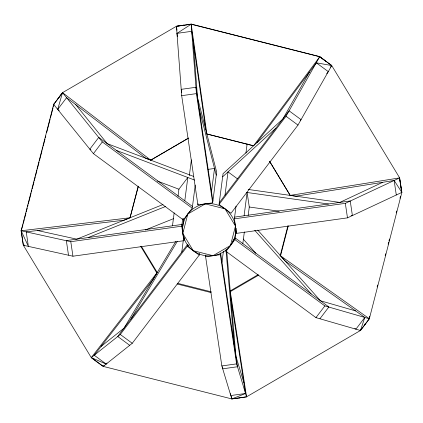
<?xml version="1.0" encoding="UTF-8"?>
<svg xmlns="http://www.w3.org/2000/svg" width="423" height="423" viewBox="0 0 423 423"><rect width="100%" height="100%" fill="white"/><g stroke="black" fill="none" stroke-linecap="round" stroke-linejoin="round"><path stroke-width="0.63" d="M172.478 225.792L174.16 212.848M177.988 196.341L178.913 189.224L187.817 177.501L184.788 200.798M193.353 42.734L197.493 97.544L216.655 172.045L212.658 202.829L197.911 204.891L181.684 95.677L176.444 26.326L184.016 25.126L176.666 26.131L62.535 92.663L58.051 98.559L62.757 92.468L53.663 104.407L21.15 230.762L23.344 245.271L72.946 256.206L183.889 240.713L181.731 226.199L182.715 218.633M58.073 98.591L58.432 98.21L53.663 104.407L93.425 153.644L183.344 219.912L183.497 218.754M182.71 226.622L183.73 218.77M189.34 175.577L191.376 159.873M181.774 252.103L183.286 240.454M183.889 240.713L184.28 237.684M22.99 224.634L21.15 230.762L23.344 245.271L91.268 357.62L120.296 334.482L187.267 246.302L187.495 244.568L188.531 245.335M183.344 219.912L192.248 208.19L195.246 185.084M197.911 204.891L198.064 203.733M97.237 362.093L103.238 366.397L132.251 343.286L199.217 255.106L199.445 253.377M211.495 191.767L214.519 168.47L208.111 169.369M239.18 398.006L231.815 398.931L221.848 365.932L205.615 256.724L205.842 254.995M177.004 30.245L176.444 26.326L191.185 24.227L319.762 56.761L331.732 65.544L297.977 125.076L231.006 213.255L219.056 204.446L223.053 173.663L282.781 119.101L309.44 72.074M224.999 195.183L228.029 171.886L237.377 178.776M222.466 366.857L222.757 368.808L237.499 366.752L236.589 363.875L220.362 254.667L220.584 252.933L237.499 366.752L246.556 396.837L239.191 397.969M221.969 262.265L223.402 251.262M331.526 65.237L399.656 177.893L401.85 192.402L369.337 318.757L360.465 330.495L315.949 317.631L226.025 251.362L226.252 249.633M399.449 177.591L401.85 192.402L347.484 217.861L236.542 233.359L234.384 218.844L236.039 206.096M235.563 232.936L236.161 228.351M245.932 153.094L247.122 143.931M226.025 251.362L234.929 239.645L236.076 230.784M236.542 233.359L236.695 232.201M244.087 215.788L247.117 192.491L249.274 207.006L248.179 215.418M242.834 243.574L244.346 231.926M23.318 223.36L24.301 219.532M24.629 218.252L25.946 213.15M26.274 211.87L27.257 208.042M27.585 206.768L28.082 204.854M28.41 203.574L31.038 193.364M31.365 192.09L31.857 190.176M32.185 188.896L33.993 181.879M34.321 180.6L35.305 176.772M35.632 175.497L36.949 170.39M37.277 169.115L39.08 162.094M39.413 160.819L42.041 150.609M42.369 149.335L42.86 147.416M43.188 146.141L44.997 139.125M45.324 137.845L45.816 135.931M46.636 132.743L50.083 119.339M50.411 118.065L53.039 107.854M53.367 106.575L53.864 104.661M138.078 186.532L130.035 217.771L138.437 186.152M287.878 225.856L280.317 255.275L280.56 255.809L285.113 260.938L364.816 317.451L369.337 318.757L360.465 330.495L246.556 396.837L231.815 398.931L103.238 366.397L91.268 357.62L157.219 272.47L141.314 246.202M288.259 225.85L280.56 255.809L369.337 318.757L369.094 318.223L369.586 316.309M377.142 286.953L377.633 285.039M385.184 255.682L385.681 253.768M388.14 244.198L388.637 242.284M388.964 241.004L389.456 239.09M396.187 212.928L396.679 211.014M399.968 198.25L400.459 196.335M59.236 110.577L57.702 109.409L62.535 92.663L150.752 160.153L188.721 138.03M360.465 330.495L364.816 317.451L324.848 305.908L234.929 239.645M280.021 255.799L280.486 254.62M219.056 204.446L286.027 116.267L319.746 56.603L191.17 24.069L183.804 25.28M175.714 241.559L123.992 328.185L101.065 346.448M130.85 319.148L177.374 241.237M191.17 24.069L206.863 133.985L253.567 145.792L319.762 56.761L331.732 65.544L330.548 67.13M256.904 142.741L316.335 62.81L331.732 65.544M326.709 73.734L328.285 71.614L316.335 62.81M57.702 109.409L66.607 97.687L145.782 158.26L150.752 160.153L188.372 138.162M93.425 153.644L102.324 141.922L62.535 92.663M187.495 244.568L117.7 336.47L129.65 345.274M219.278 202.717L289.073 110.815L301.028 119.619L300.23 120.671M232.444 241.48L235.151 237.911L328.867 306.976L319.968 318.693M315.949 317.631L324.848 305.908M364.816 317.451L355.912 329.173L354.839 328.407M103.238 366.397L104.047 365.356M97.205 362.114L91.268 357.62L106.189 364.05L106.993 363.013M53.663 104.407L54.028 104.026M222.646 176.803L275.923 128.132M177.443 36.632L176.978 33.369L191.185 24.227L196.431 93.62L212.658 202.829M258.173 274.633L230.197 290.934L230.297 291.659L258.638 275.14M234.384 218.844L345.327 203.347L399.656 177.893L290.199 195.4L269.715 161.549M382.746 182.302L339.806 202.416L248.201 189.446M163.077 204.505L76.764 239.159L37.557 230.514M88.127 237.573L165.758 206.403M145.301 230.001L173.419 218.712M230.942 299.04L245.541 393.49L231.815 398.931L231.413 396.335M401.607 191.868L401.85 192.402L394.136 180.478L295.867 196.198L290.199 195.4L269.588 161.29M176.978 33.369L191.719 31.313L205.795 129.819M181.684 95.677L196.431 93.62M234.612 217.11L350.233 200.962L352.385 215.476L351.079 215.661M21.15 230.762L130.057 217.771L123.971 220.209L26.226 231.867L28.383 246.382L21.15 230.762L70.789 241.692L181.731 226.199M205.615 256.724L220.362 254.667M221.848 365.932L236.589 363.875M230.799 395.547L245.541 393.49M23.344 245.271L24.656 245.113M246.44 192.396L328.444 204.008M249.247 207L279.185 211.241M177.3 283.241L211.209 291.828M177.163 283.997L211.072 292.584M355.574 310.9L320.417 300.748L257.766 230.101M193.787 176.476L107.209 143.624L75.786 104.714M116.42 150.414L194.606 180.076M157.388 181.055L178.934 189.229M286.027 116.267L297.977 125.076M192.47 206.461L98.755 137.396L89.856 149.118L90.913 149.895M102.324 141.922L192.248 208.19M187.267 246.302L199.217 255.106M120.296 334.482L132.251 343.286M106.189 364.05L94.239 355.246L153.137 279.376L156.896 273.084L140.653 246.26M319.746 56.603L325.742 61.192M254.72 230.265L311.206 293.959M243.193 239.021L255.889 253.34M243.849 382.54L235.976 356.489L226.776 251.452M199.154 108.732L216.248 175.185M230.292 291.637L246.556 396.837M230.498 393.596L230.699 394.908M399.545 178.199L401.512 191.212M394.136 180.478L396.293 194.992M345.327 203.347L347.484 217.861M212.88 201.099L195.971 87.281L181.224 89.338L181.71 92.589M182.985 231.407L181.953 224.465L66.337 240.613L68.494 255.127M183.55 235.193L184.111 238.979M70.789 241.692L72.946 256.206M364.832 324.007L364.933 324.732M253.567 145.792L206.863 133.985M225.967 250.019L234.31 345.3M187.796 214.049L182.81 233.454L193.242 250.702L212.986 255.693L230.477 245.504L235.463 226.099L225.031 208.851L205.287 203.86L187.796 214.049M188.261 245.922A26.617 26.168 7.4 0 0 233.861 239.55A26.617 26.168 7.4 0 0 205.287 203.86A26.617 26.168 7.4 0 0 188.261 245.922"/></g></svg>
